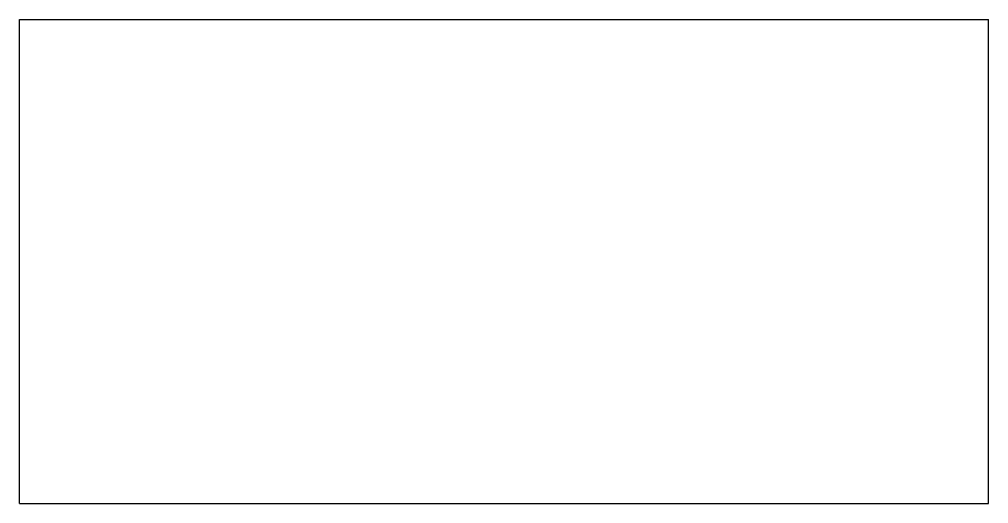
# Model space of a CAD drawing. Extents: x 44.5 to 68.5, y -6.4 to 5.6.
import ezdxf

# ---------------------------------------------------------------- set-up
doc = ezdxf.new("R2010")
doc.units = 0
doc.layers.add('MODELSKETCH_VISIBLE', color=7, linetype='CONTINUOUS')

msp = doc.modelspace()

# ---------------------------------------------------------------- linework, layer by layer
at = {"layer": 'MODELSKETCH_VISIBLE'}
for p, q in [((44.517, -6.444), (44.517, 5.556)), ((44.517, 5.556), (68.517, 5.556)), ((68.517, -6.444), (68.517, 5.556)), ((44.517, -6.444), (68.517, -6.444))]:
    msp.add_line(p, q, dxfattribs=at)

doc.saveas('drawing.dxf')
